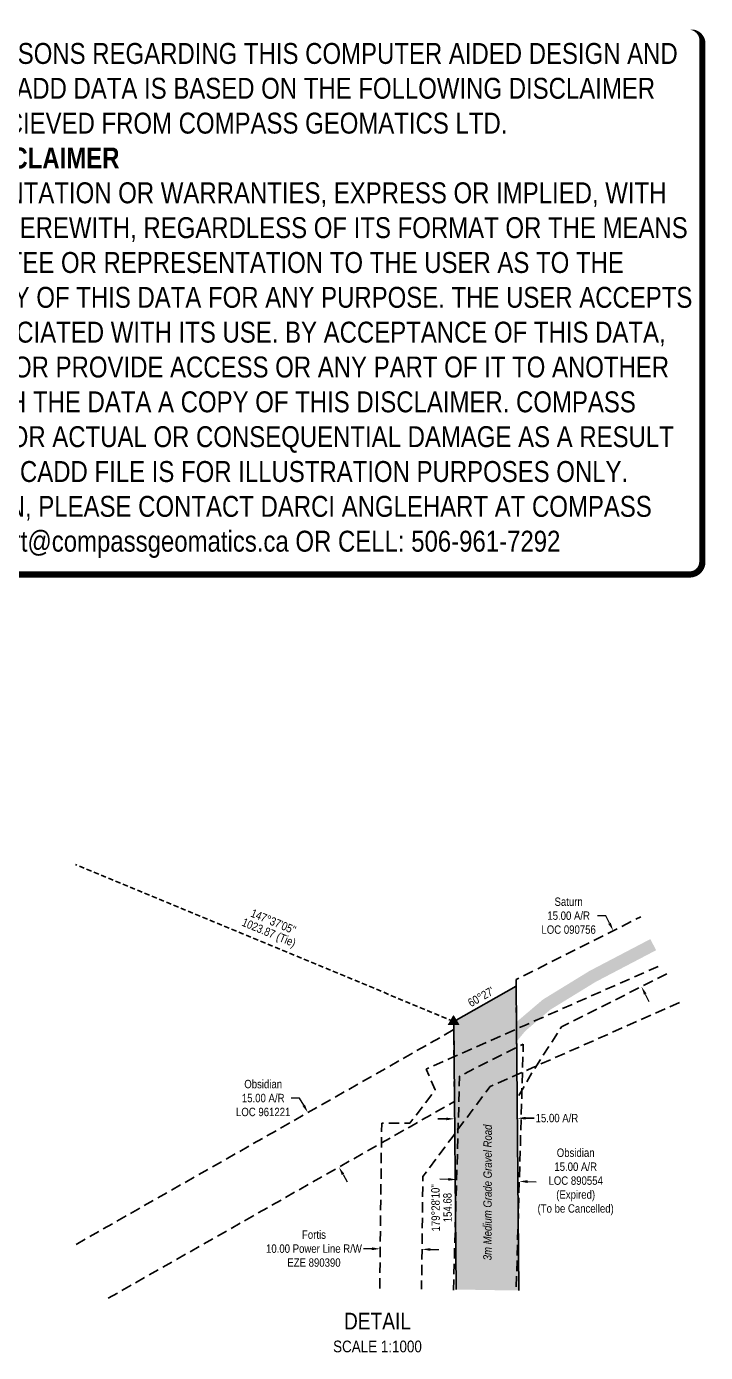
# Model space of a CAD drawing. Extents: x 655193 to 657088, y 5876694 to 5878514.
# Drawn here: x 656277 to 657088, y 5876929 to 5878514 of the extents above; entities that cross this region are included whole.
import ezdxf
from ezdxf.enums import TextEntityAlignment as Align

# ---------------------------------------------------------------- set-up
doc = ezdxf.new("R2010")
doc.units = 0
doc.header["$LTSCALE"] = 5
doc.header["$PDSIZE"] = 0.5
for name, pattern in [('foc-ACCESSROAD', [3.75, 2.5, -1.25]), ('foc-FLOWLINE', [3.75, 2.5, -1.25]), ('foc-TIELINE', [1.875, 1.25, -0.625])]:
    doc.linetypes.add(name, pattern=pattern)
doc.layers.get('Defpoints').update_dxf_attribs({"color": 9})
for name, color, linetype in [('AS-ROADS', 254, 'Continuous'), ('C-AR', 13, 'foc-ACCESSROAD'), ('CG-NOTES', 7, 'Continuous'), ('F-AR', 190, 'foc-ACCESSROAD'), ('F-EZE', 190, 'foc-FLOWLINE'), ('L-BD', 7, 'Continuous'), ('L-MON', 1, 'Continuous'), ('L-TIE', 7, 'foc-TIELINE'), ('P-PROPOSED', 10, 'Continuous'), ('P-PROPOSED-H', 21, 'Continuous'), ('P-TXT', 4, 'Continuous')]:
    doc.layers.add(name, color=color, linetype=linetype)
for name, color, linetype, lineweight in [('C-AR-T', 13, 'Continuous', 9), ('F-AR-T', 190, 'Continuous', 9), ('F-EZE-T', 190, 'Continuous', 9), ('T-TEXT', 48, 'Continuous', 18)]:
    doc.layers.add(name, color=color, linetype=linetype, lineweight=lineweight)
doc.layers.add('DISCLAIMER', color=7, linetype='Continuous', plot=False)
doc.styles.add('80', font='ARIALN.TTF', dxfattribs={"height": 10})
doc.styles.add('80CG', font='ARIALN.TTF', dxfattribs={"height": 10})
doc.styles.add('80L', font='ARIALN.TTF', dxfattribs={"height": 10})
doc.dimstyles.new('Compass 5 000', dxfattribs={"dimscale": 5, "dimtxt": 9, "dimasz": 2, "dimexe": 0.2, "dimexo": 0.0625, "dimgap": 0.5, "dimtad": 0, "dimtih": 1, "dimtoh": 1, "dimzin": 0, "dimdsep": 46, "dimtxsty": '80CG', "dimcen": 0.1, "dimse1": 1, "dimse2": 1, "dimclrd": 256, "dimclrt": 256, "dimaunit": 1, "dimadec": 4, "dimazin": 0, "dimtfac": 0.06, "dimtofl": 0, "dimtmove": 0, "dimatfit": 1, "dimfxl": 0.2, "dimtolj": 1, "dimtzin": 0, "dimlwd": -1, "dimarcsym": 0})

# ---------------------------------------------------------------- blocks, each defined once
blk = doc.blocks.new('TRIA')
blk.add_hatch(color=255).paths.add_polyline_path([(-0.04, 1.52), (-1.47, -0.87), (1.39, -0.87)])
blk = doc.blocks.new('TRIAA')
blk.add_blockref('TRIA', (0, 0))
blk = doc.blocks.new('TRIB')
at = {"color": 1}
blk.add_lwpolyline([(-1.12, -0.67), (-0.04, 1.13), (1.04, -0.67)], close=True, dxfattribs=at)
blk = doc.blocks.new('TRIBB')
blk.add_blockref('TRIB', (0, 0))
blk = doc.blocks.new('TRICC')
for name in ['TRIAA', 'TRIBB']:
    blk.add_blockref(name, (0, 0))
blk = doc.blocks.new('plspike')
blk.add_blockref('TRICC', (0, 0))
blk = doc.blocks.new('*D38')
at = {"layer": 'C-AR-T', "transparency": 16777216}
for p, q in [((656603, 5877232.9), (656593, 5877232.9)), ((656607.9, 5877224.3), (656603, 5877232.9)), ((656654.9, 5877141.6), (656659.8, 5877132.9))]:
    blk.add_line(p, q, dxfattribs=at)
for points in [[(656609.3, 5877225.1), (656606.4, 5877223.4), (656612.8, 5877215.6)], [(656656.3, 5877142.5), (656653.4, 5877140.8), (656649.9, 5877150.3)]]:
    blk.add_solid(points, dxfattribs=at)
at = {"layer": 'Defpoints', "color": 0, "transparency": 16777216}
for p in [(656597.4, 5877206.8), (656612.8, 5877215.6), (656634.5, 5877141.5)]:
    blk.add_point(p, dxfattribs=at)
at = {"layer": 'C-AR-T', "transparency": 16777216, "insert": (656559.4, 5877232.9), "char_height": 10, "attachment_point": 5, "style": '80CG'}
blk.add_mtext('\\A1;Obsidian\\P15.00 A/R\\PLOC 961221', dxfattribs=at)
blk = doc.blocks.new('*D39')
at = {"layer": 'Defpoints', "color": 0, "transparency": 16777216}
for p in [(656699.5, 5877077.2), (656749.6, 5877076.6), (656699.2, 5877052.6)]:
    blk.add_point(p, dxfattribs=at)
at = {"layer": 'F-EZE-T', "transparency": 16777216}
for p, q in [((656689.2, 5877052.7), (656679.2, 5877052.8)), ((656759.3, 5877051.9), (656769.3, 5877051.8))]:
    blk.add_line(p, q, dxfattribs=at)
for points in [[(656689.3, 5877054.4), (656689.2, 5877051), (656699.2, 5877052.6)], [(656759.3, 5877053.5), (656759.2, 5877050.2), (656749.3, 5877052)]]:
    blk.add_solid(points, dxfattribs=at)
at = {"layer": 'F-EZE-T', "transparency": 16777216, "insert": (656620.1, 5877052.8), "char_height": 10, "attachment_point": 5, "style": '80CG'}
blk.add_mtext('\\A1;Fortis\\P10.00 Power Line R/W\\PEZE 890390', dxfattribs=at)
blk = doc.blocks.new('*D40')
at = {"layer": 'Defpoints', "color": 0, "transparency": 16777216}
for p in [(656977.8, 5877433.1), (656956.6, 5877422.5), (656990.4, 5877355.6)]:
    blk.add_point(p, dxfattribs=at)
at = {"layer": 'F-AR-T', "transparency": 16777216}
for p, q in [((656968.8, 5877451), (656958.8, 5877451)), ((656973.3, 5877442.1), (656968.8, 5877451)), ((657016, 5877357.3), (657020.5, 5877348.4))]:
    blk.add_line(p, q, dxfattribs=at)
for points in [[(656974.8, 5877442.8), (656971.8, 5877441.3), (656977.8, 5877433.1)], [(657017.5, 5877358.1), (657014.5, 5877356.6), (657011.5, 5877366.2)]]:
    blk.add_solid(points, dxfattribs=at)
at = {"layer": 'F-AR-T', "transparency": 16777216, "insert": (656924.5, 5877451), "char_height": 10, "attachment_point": 5, "style": '80CG'}
blk.add_mtext('\\A1;Saturn\\P15.00 A/R\\PLOC 090756', dxfattribs=at)
blk = doc.blocks.new('*D41')
at = {"layer": 'Defpoints', "color": 0, "transparency": 16777216}
for p in [(656788.2, 5877207.3), (656863.2, 5877208.7), (656863.2, 5877208)]:
    blk.add_point(p, dxfattribs=at)
at = {"layer": 'P-TXT', "transparency": 16777216}
for p, q in [((656778.2, 5877208), (656768.2, 5877207.9)), ((656873.2, 5877208.8), (656883.2, 5877208.9))]:
    blk.add_line(p, q, dxfattribs=at)
for points in [[(656778.2, 5877209.6), (656778.2, 5877206.3), (656788.2, 5877208.1)], [(656873.2, 5877210.5), (656873.2, 5877207.2), (656863.2, 5877208.7)]]:
    blk.add_solid(points, dxfattribs=at)
at = {"layer": 'P-TXT', "transparency": 16777216, "insert": (656910.5, 5877208.9), "char_height": 10, "attachment_point": 5, "style": '80CG'}
blk.add_mtext('\\A1;15.00 A/R', dxfattribs=at)
blk = doc.blocks.new('Disclaimer_Legal')
at = {"layer": 'DISCLAIMER', "color": 254, "flags": 128}
blk.add_lwpolyline([(-3612.9, -1104.6, 37.5, 37.5, 0), (4096.1, -1104.6, 37.5, 37.5, 0.414214), (4171.1, -1029.6, 37.5, 37.5, 0), (4171.1, 2078.7, 37.5, 0, 0.414214), (4096.1, 2153.7, 0, 0, 0), (-3612.9, 2153.7, 0, 0, 0.414214), (-3687.9, 2078.7, 0, 0, 0), (-3687.9, -1029.6, 0, 37.5, 0.414214)], format="xyseb", close=True, dxfattribs=at)
at = {"layer": 'DISCLAIMER', "color": 254, "insert": (241.6, 533.9), "char_height": 125, "width": 7717.568, "attachment_point": 5, "style": '80'}
blk.add_mtext('NOTICE TO THE CORPORATION, PERSON &/OR PERSONS REGARDING THIS COMPUTER AIDED DESIGN AND DRAFTING (CADD) FILES. ACCEPTANCE OF THE CADD DATA IS BASED ON THE FOLLOWING DISCLAIMER WHICH COVERS ALL CADD DATA RECIEVED FROM COMPASS GEOMATICS LTD.\\P{\\fArial Narrow|b1|i0|c0|p34;DISCLAIMER}\\PCOMPASS GEOMATICS LTD. MAKES NO REPRESENTATION OR WARRANTIES, EXPRESS OR IMPLIED, WITH RESPECT TO THE REUSE OF THE DATA PROVIDED HEREWITH, REGARDLESS OF ITS FORMAT OR THE MEANS OF ITS TRANSMISSION. THERE IS NO GUARANTEE OR REPRESENTATION TO THE USER AS TO THE ACCURACY, CURRENCY, SUITABILITY OR RELIABILITY OF THIS DATA FOR ANY PURPOSE. THE USER ACCEPTS THE DATA "AS IS", AND ASSUMES ALL RISKS ASSOCIATED WITH ITS USE. BY ACCEPTANCE OF THIS DATA, THE USER AGREES NOT TO TRANSMIT THIS DATA OR PROVIDE ACCESS OR ANY PART OF IT TO ANOTHER PARTY UNLESS THE USER SHALL INCLUDE WITH THE DATA A COPY OF THIS DISCLAIMER. COMPASS GEOMATICS LTD. ASSUMES NO RESPONSIBILITY FOR ACTUAL OR CONSEQUENTIAL DAMAGE AS A RESULT OF ANY USER\'S RELIANCE ON THIS DATA. THIS CADD FILE IS FOR ILLUSTRATION PURPOSES ONLY.\\PIF YOU REQUIRE MORE ACCURATE INFORMATION, PLEASE CONTACT DARCI ANGLEHART AT COMPASS GEOMATICS LTD. VIA EMAIL: darci.anglehart@compassgeomatics.ca OR CELL: 506-961-7292', dxfattribs=at)
blk = doc.blocks.new('*D50')
at = {"layer": 'C-AR-T', "transparency": 16777216}
for p, q in [((656780.6, 5877135.7), (656770.6, 5877136)), ((656875.5, 5877133), (656885.5, 5877132.7))]:
    blk.add_line(p, q, dxfattribs=at)
for points in [[(656780.6, 5877137.4), (656780.6, 5877134.1), (656790.6, 5877135.4)], [(656875.6, 5877134.7), (656875.5, 5877131.3), (656865.5, 5877133.3)]]:
    blk.add_solid(points, dxfattribs=at)
at = {"layer": 'Defpoints', "color": 0, "transparency": 16777216}
for p in [(656790.9, 5877146.4), (656865.9, 5877144.2), (656865.5, 5877133.3)]:
    blk.add_point(p, dxfattribs=at)
at = {"layer": 'C-AR-T', "transparency": 16777216, "insert": (656932.9, 5877132.7), "char_height": 10, "attachment_point": 5, "style": '80CG'}
blk.add_mtext('\\A1;Obsidian\\P15.00 A/R\\PLOC 890554\\P(Expired)\\P(To be Cancelled)', dxfattribs=at)

msp = doc.modelspace()

# ---------------------------------------------------------------- hatches: boundary and pattern name
at = {"layer": 'P-PROPOSED-H'}
h = msp.add_hatch(color=256, dxfattribs=at)
h.dxf.hatch_style = 1
h.paths.add_polyline_path([(656861.717, 5877366.906), (656787.124, 5877324.627), (656790.097, 5877003.966), (656857.413, 5877002.803), (656865.092, 5877002.874)])

# ---------------------------------------------------------------- linework, layer by layer
at = {"layer": 'AS-ROADS', "const_width": 15, "flags": 128}
msp.add_lwpolyline([(656829.221, 5877004.328), (656827.697, 5877109.422), (656828.422, 5877194.327), (656827.592, 5877226.992), (656829.052, 5877244.907), (656835.012, 5877265.112), (656840.877, 5877278.702), (656850.122, 5877297.687), (656867.477, 5877318.507), (656898.027, 5877344.577), (656953.092, 5877378.372), (657025.614, 5877416.384)], dxfattribs=at)
at = {"layer": 'C-AR', "flags": 128}
for points in [[(656335.728, 5877057.972), (656787.216, 5877314.724), (656787.557, 5877277.904), (656788.012, 5877228.842), (656734.91, 5877198.588), (656700.935, 5877179.325), (656372.827, 5876992.734)], [(656786.808, 5877003.366), (656794.141, 5877259.026), (656870.253, 5877297.38), (656861.762, 5877001.341)]]:
    msp.add_lwpolyline(points, dxfattribs=at)
at = {"layer": 'F-AR', "flags": 128}
msp.add_lwpolyline([(657041.719, 5877381.526), (656915.897, 5877317.972), (656881.992, 5877265.314), (656862.963, 5877232.531), (656862.699, 5877261.002), (656862.193, 5877315.5), (656861.645, 5877374.6), (657010.843, 5877449.782)], dxfattribs=at)
at = {"layer": 'F-EZE', "flags": 128}
for points in [[(656698.672, 5877005.055), (656700.374, 5877147.834), (656700.801, 5877183.504), (656701.031, 5877202.872), (656734.776, 5877202.766), (656765.069, 5877242.604), (656754.01, 5877267.554), (656786.774, 5877282.077), (656804.33, 5877289.857), (656870.754, 5877319.294), (657036.193, 5877392.466)], [(657056.974, 5877347.107), (656881.858, 5877269.493), (656869.213, 5877263.89), (656861.469, 5877260.457), (656830.599, 5877246.771), (656806.775, 5877214.822), (656785.201, 5877185.819), (656750.306, 5877139.109), (656748.701, 5877004.459)]]:
    msp.add_lwpolyline(points, dxfattribs=at)
at = {"layer": 'L-TIE'}
msp.add_line((656787.124, 5877324.627), (656335.102, 5877512.177), dxfattribs=at)
at = {"layer": 'P-PROPOSED', "flags": 128}
msp.add_lwpolyline([(656790.097, 5877003.966), (656787.124, 5877324.627), (656861.717, 5877366.906), (656865.092, 5877002.874)], dxfattribs=at)

# ---------------------------------------------------------------- block references
at = {"layer": 'C-AR', "color": 6, "xscale": 0.199950672, "yscale": 0.199950672, "zscale": 0.199950672}
msp.add_blockref('Disclaimer_Legal', (656250.275, 5878080.006), dxfattribs=at)
at = {"layer": 'L-MON', "xscale": 4.9987668, "yscale": 4.9987668, "zscale": 4.9987668}
msp.add_blockref('plspike', (656787.124, 5877324.627), dxfattribs=at)

# ---------------------------------------------------------------- texts
at = {"layer": 'CG-NOTES', "color": 3, "insert": (656696.019, 5876952.413), "char_height": 19.99507, "width": 161.82157, "attachment_point": 5, "style": '80CG'}
msp.add_mtext('DETAIL\\P{\\H0.7x;SCALE 1:1000}', dxfattribs=at)
at = {"layer": 'L-BD', "style": '80L'}
for s, p in [('1023.87 (Tie)', (656532.94, 5877439.38)), ("147°37'05''", (656543.533, 5877450.258))]:
    msp.add_text(s, height=9.99753, rotation=337.465749, dxfattribs=at).set_placement(p)
for s, height, rotation, p in [("60°27'", 9.9975, 29.5446, (656819.737, 5877354.029)), ("179°28'10''", 9.99753, 90.531193, (656765.445, 5877101.778)), ('154.68', 9.9975, 90.531193, (656779.691, 5877101.91))]:
    msp.add_text(s, height=height, rotation=rotation, dxfattribs=at).set_placement(p, align=Align.MIDDLE)
at = {"layer": 'T-TEXT', "insert": (656822.371, 5877038.543), "char_height": 9.99747, "width": 162.98508, "attachment_point": 1, "rotation": 89.875498, "style": '80CG'}
msp.add_mtext('\\pi0.36369;{\\fArial Narrow|b0|i1|c0|p34;3m Medium Grade Gravel Road}', dxfattribs=at)

# ---------------------------------------------------------------- dimensions: what is measured, and where the dimension line sits
at = {"layer": 'C-AR-T'}
dim = msp.add_linear_dim(base=(656612.839, 5877215.559), p1=(656634.488, 5877141.537), p2=(656597.389, 5877206.774), angle=119.626032, text='Obsidian\\P15.00 A/R\\PLOC 961221', dimstyle='Compass 5 000', dxfattribs=at)
dim.commit()
dim.dimension.update_dxf_attribs({"geometry": '*D38', "text_midpoint": (656559.439, 5877232.945), "dimtype": 161})
at = {"layer": 'C-AR-T', "color": 6}
dim = msp.add_linear_dim(base=(656865.547, 5877133.287), p1=(656790.91, 5877146.388), p2=(656865.861, 5877144.239), angle=358.357086, text='Obsidian\\P15.00 A/R\\PLOC 890554\\P(Expired)\\P(To be Cancelled)', dimstyle='Compass 5 000', dxfattribs=at)
dim.commit()
dim.dimension.update_dxf_attribs({"geometry": '*D50', "text_midpoint": (656932.871, 5877132.713), "dimtype": 161})
at = {"layer": 'F-AR-T'}
dim = msp.add_linear_dim(base=(656977.787, 5877433.124), p1=(656990.352, 5877355.58), p2=(656956.645, 5877422.471), angle=116.743874, text='Saturn\\P15.00 A/R\\PLOC 090756', dimstyle='Compass 5 000', dxfattribs=at)
dim.commit()
dim.dimension.update_dxf_attribs({"geometry": '*D40', "text_midpoint": (656924.486, 5877450.985), "dimtype": 161})
at = {"layer": 'F-EZE-T'}
dim = msp.add_linear_dim(base=(656699.239, 5877052.59), p1=(656749.561, 5877076.614), p2=(656699.532, 5877077.211), angle=179.31706, text='Fortis\\P10.00 Power Line R/W\\PEZE 890390', dimstyle='Compass 5 000', dxfattribs=at)
dim.commit()
dim.dimension.update_dxf_attribs({"geometry": '*D39', "text_midpoint": (656620.1, 5877052.828), "dimtype": 161})
at = {"layer": 'P-TXT'}
dim = msp.add_linear_dim(base=(656863.183, 5877208.746), p1=(656788.212, 5877207.287), p2=(656863.19, 5877207.983), angle=0.531197, text='15.00 A/R', dimstyle='Compass 5 000', dxfattribs=at)
dim.commit()
dim.dimension.update_dxf_attribs({"geometry": '*D41', "text_midpoint": (656910.464, 5877208.931), "dimtype": 161})

doc.saveas('drawing.dxf')
